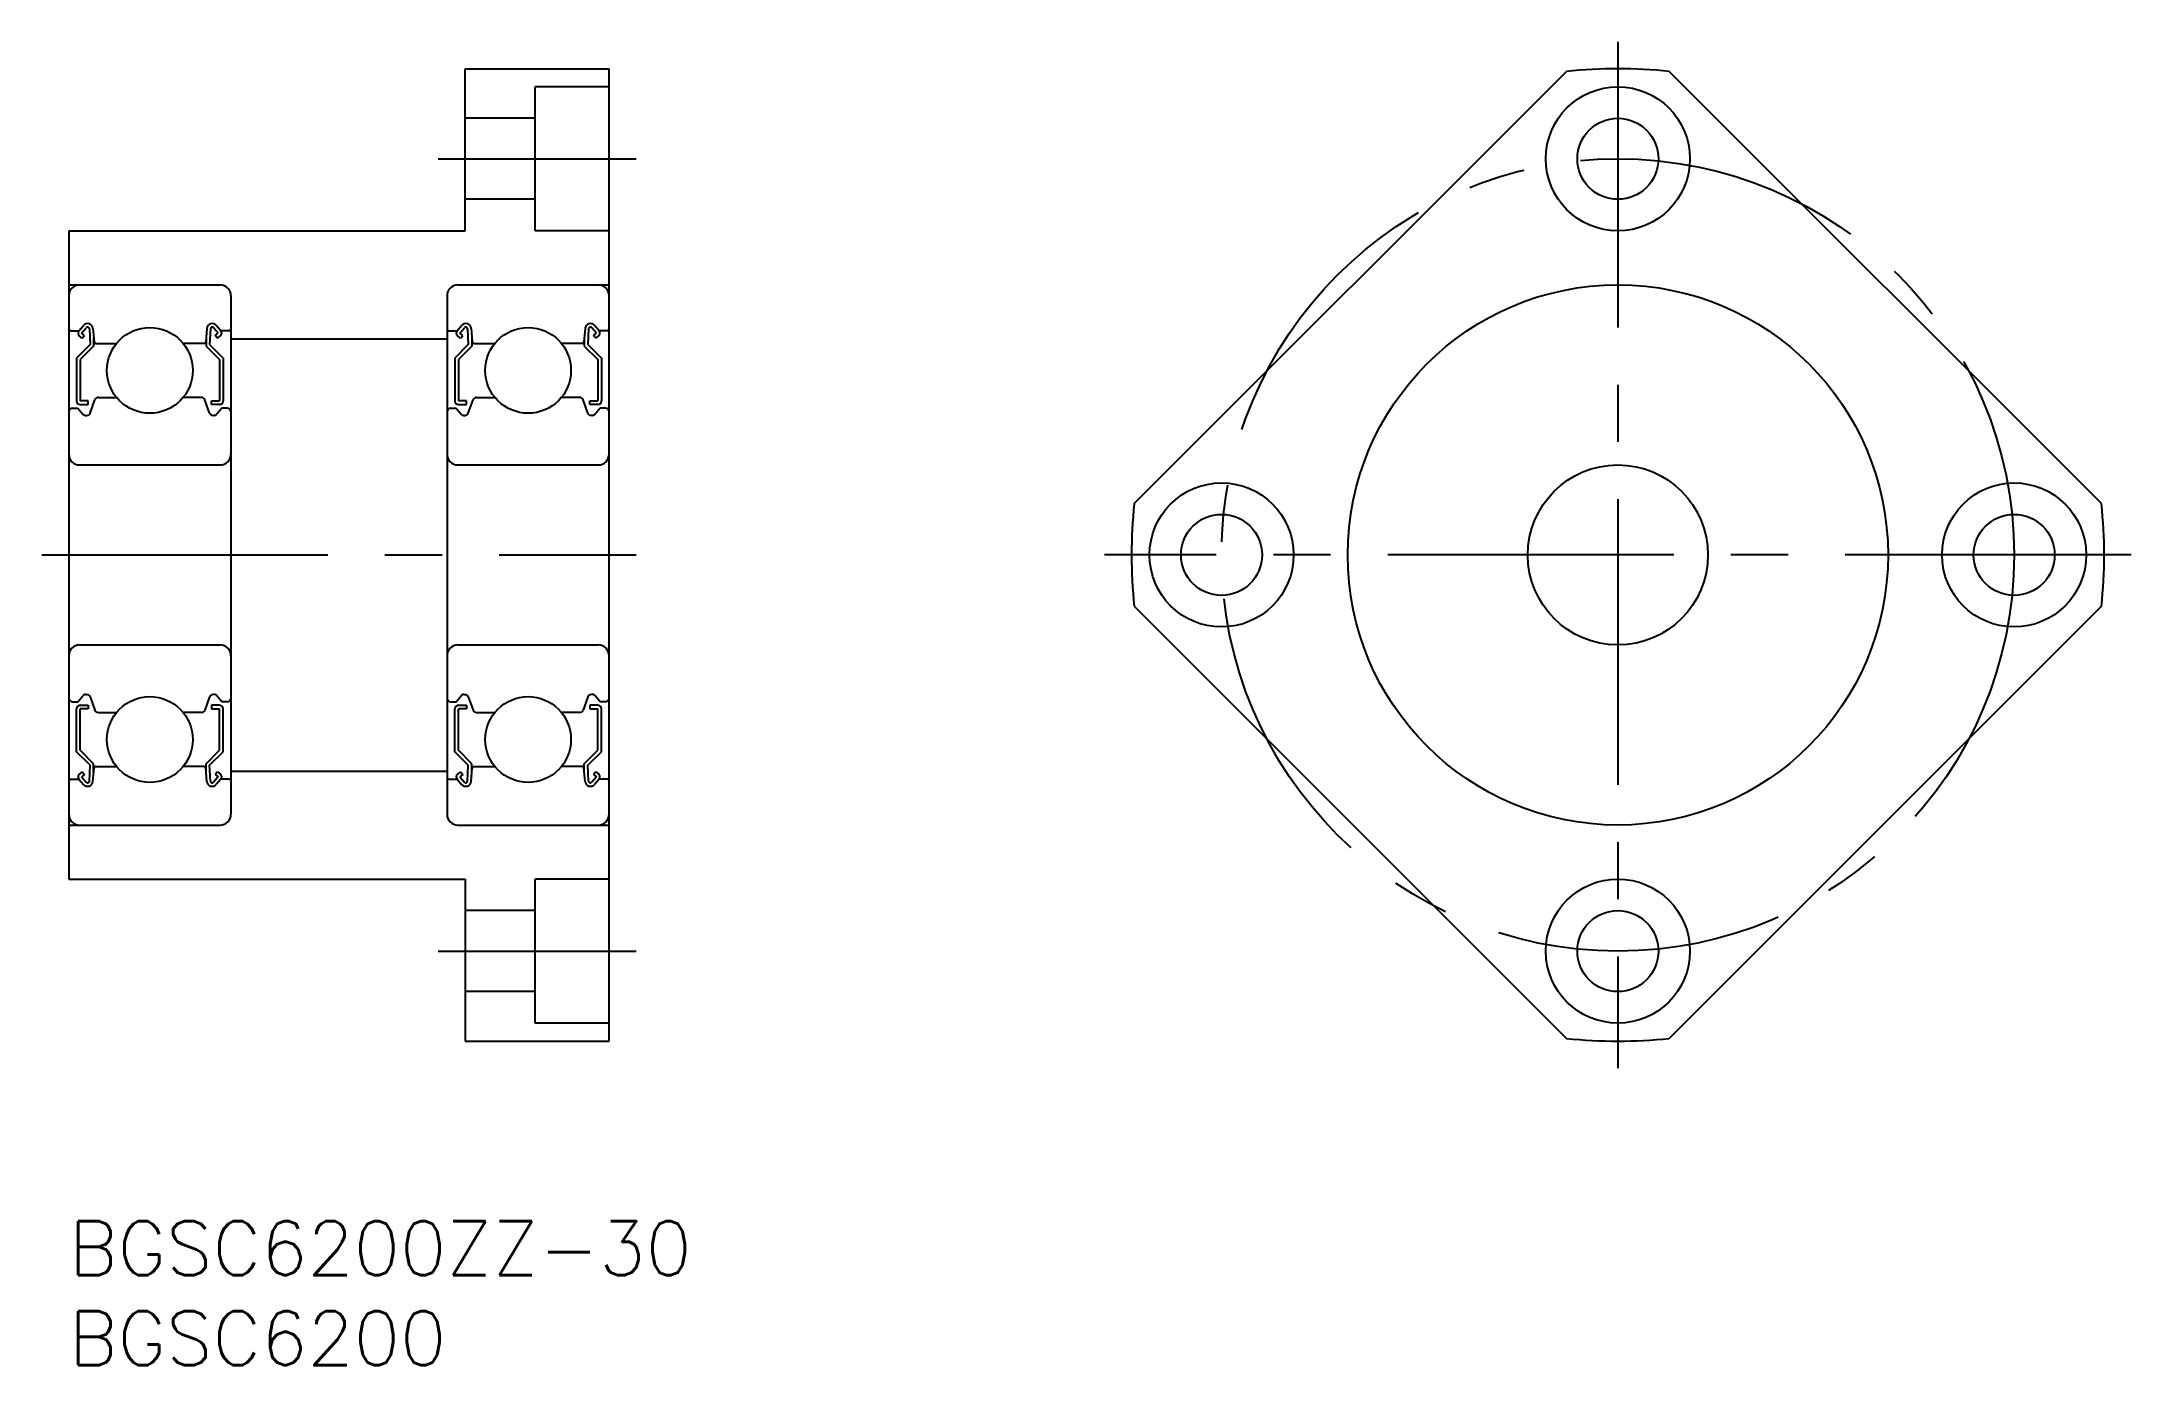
# Model space of a CAD drawing. Extents: x -2 to 114, y -8 to 65.
import ezdxf

# ---------------------------------------------------------------- set-up
doc = ezdxf.new("R2010")
doc.units = 0
doc.header["$LTSCALE"] = 0.5
doc.linetypes.add('CENTER', pattern=[50.8, 31.75, -6.35, 6.35, -6.35])
for name, color, linetype in [('MSM_CENTER', 1, 'CENTER'), ('MSM_CONTINUOUS', 7, 'CONTINUOUS'), ('MSM_PART_NUMBER', 7, 'CONTINUOUS')]:
    doc.layers.add(name, color=color, linetype=linetype)
doc.styles.get("Standard").update_dxf_attribs({"font": 'txt.shx', "height": 3, "bigfont": 'bigfont.shx'})

# ---------------------------------------------------------------- blocks, each defined once
blk = doc.blocks.new('*U1')
at = {"layer": 'MSM_PART_NUMBER'}
blk.add_text('BGSC6200ZZ-30', height=3, dxfattribs=at).set_placement((0, -3))
blk = doc.blocks.new('*U2')
at = {"layer": 'MSM_PART_NUMBER'}
blk.add_text('BGSC6200', height=3, dxfattribs=at).set_placement((0, -8))

msp = doc.modelspace()

# ---------------------------------------------------------------- linework, layer by layer
at = {"layer": 'MSM_CENTER'}
for p, q in [((86, 65.5), (86, 8.5)), ((20.5, 59), (31.5, 59)), ((-1.5, 37), (31.5, 37)), ((114.5, 37), (57.5, 37)), ((20.5, 15), (31.5, 15))]:
    msp.add_line(p, q, dxfattribs=at)
msp.add_circle((86, 37), 22, dxfattribs=at)
at = {"layer": 'MSM_CONTINUOUS'}
for p, q in [((22, 64), (30, 64)), ((22, 55), (22, 64)), ((30, 10), (30, 64)), ((59.15, 39.85), (83.15, 63.85)), ((112.85, 39.85), (88.85, 63.85)), ((30, 63), (25.9, 63)), ((25.9, 55), (25.9, 63)), ((25.9, 61.25), (22, 61.25)), ((25.9, 56.75), (22, 56.75)), ((0, 55), (0, 19)), ((0, 55), (22, 55)), ((30, 55), (25.9, 55)), ((0, 52), (8.4, 52)), ((9, 51.4), (9, 22.6)), ((21, 51.4), (21, 22.6)), ((21.6, 52), (30, 52)), ((0.1, 49.45), (0.56, 49.45)), ((0.56, 49.45), (0.81, 49.75)), ((0.74, 49.04), (0.58, 49.17)), ((0.71, 49.32), (0.96, 49.62)), ((0.87, 49.19), (0.71, 49.32)), ((0.74, 49.04), (0.87, 49.19)), ((1.14, 49.56), (1.18, 48.68)), ((1.34, 49.58), (1.4, 48.84)), ((1.38, 49.07), (1.38, 48.6)), ((1.5, 48.75), (2.65, 48.75)), ((7.5, 48.75), (6.35, 48.75)), ((7.66, 49.58), (7.6, 48.84)), ((7.62, 49.07), (7.62, 48.6)), ((7.86, 49.56), (7.82, 48.68)), ((8.29, 49.32), (8.04, 49.62)), ((8.13, 49.19), (8.29, 49.32)), ((8.26, 49.04), (8.13, 49.19)), ((8.44, 49.45), (8.19, 49.75)), ((8.26, 49.04), (8.42, 49.17)), ((8.9, 49.45), (8.44, 49.45)), ((9, 49), (21, 49)), ((21.1, 49.45), (21.56, 49.45)), ((21.56, 49.45), (21.81, 49.75)), ((21.74, 49.04), (21.58, 49.17)), ((21.71, 49.32), (21.96, 49.62)), ((21.87, 49.19), (21.71, 49.32)), ((21.74, 49.04), (21.87, 49.19)), ((22.14, 49.56), (22.18, 48.68)), ((22.34, 49.58), (22.4, 48.84)), ((22.38, 49.07), (22.38, 48.6)), ((22.5, 48.75), (23.65, 48.75)), ((28.5, 48.75), (27.35, 48.75)), ((28.66, 49.58), (28.6, 48.84)), ((28.62, 49.07), (28.62, 48.6)), ((28.86, 49.56), (28.82, 48.68)), ((29.29, 49.32), (29.04, 49.62)), ((29.13, 49.19), (29.29, 49.32)), ((29.26, 49.04), (29.13, 49.19)), ((29.44, 49.45), (29.19, 49.75)), ((29.26, 49.04), (29.42, 49.17)), ((29.9, 49.45), (29.44, 49.45)), ((1.18, 48.68), (0.43, 47.93)), ((0.43, 47.93), (0.43, 45.55)), ((1.38, 48.6), (0.63, 47.85)), ((0.63, 47.85), (0.63, 45.55)), ((7.62, 48.6), (8.37, 47.85)), ((7.82, 48.68), (8.57, 47.93)), ((8.37, 47.85), (8.37, 45.55)), ((8.57, 47.93), (8.57, 45.55)), ((22.18, 48.68), (21.43, 47.93)), ((21.43, 47.93), (21.43, 45.55)), ((22.38, 48.6), (21.63, 47.85)), ((21.63, 47.85), (21.63, 45.55)), ((28.62, 48.6), (29.37, 47.85)), ((28.82, 48.68), (29.57, 47.93)), ((29.37, 47.85), (29.37, 45.55)), ((29.57, 47.93), (29.57, 45.55)), ((1.08, 45.55), (0.63, 45.55)), ((0.63, 45.35), (1.08, 45.35)), ((1.08, 45.35), (1.08, 45.55)), ((1.18, 44.88), (1.45, 45.62)), ((1.64, 45.75), (2.65, 45.75)), ((7.36, 45.75), (6.35, 45.75)), ((7.82, 44.88), (7.55, 45.62)), ((7.92, 45.55), (8.37, 45.55)), ((7.92, 45.35), (7.92, 45.55)), ((8.37, 45.35), (7.92, 45.35)), ((22.08, 45.55), (21.63, 45.55)), ((21.63, 45.35), (22.08, 45.35)), ((22.08, 45.35), (22.08, 45.55)), ((22.18, 44.88), (22.45, 45.62)), ((22.64, 45.75), (23.65, 45.75)), ((28.36, 45.75), (27.35, 45.75)), ((28.82, 44.88), (28.55, 45.62)), ((28.92, 45.55), (29.37, 45.55)), ((28.92, 45.35), (28.92, 45.55)), ((29.37, 45.35), (28.92, 45.35)), ((0.2, 45.15), (0.5, 45.15)), ((0.5, 45.15), (0.78, 44.82)), ((0.93, 44.75), (0.99, 44.75)), ((8.07, 44.75), (8.01, 44.75)), ((8.5, 45.15), (8.22, 44.82)), ((8.8, 45.15), (8.5, 45.15)), ((21.2, 45.15), (21.5, 45.15)), ((21.5, 45.15), (21.78, 44.82)), ((21.93, 44.75), (21.99, 44.75)), ((29.07, 44.75), (29.01, 44.75)), ((29.5, 45.15), (29.22, 44.82)), ((29.8, 45.15), (29.5, 45.15)), ((0.6, 42), (8.4, 42)), ((21.6, 42), (29.4, 42)), ((59.15, 34.15), (83.15, 10.15)), ((112.85, 34.15), (88.85, 10.15)), ((0.6, 32), (8.4, 32)), ((21.6, 32), (29.4, 32)), ((0.5, 28.85), (0.78, 29.18)), ((0.93, 29.25), (0.99, 29.25)), ((1.18, 29.12), (1.45, 28.38)), ((7.82, 29.12), (7.55, 28.38)), ((8.07, 29.25), (8.01, 29.25)), ((8.5, 28.85), (8.22, 29.18)), ((21.5, 28.85), (21.78, 29.18)), ((21.93, 29.25), (21.99, 29.25)), ((22.18, 29.12), (22.45, 28.38)), ((28.82, 29.12), (28.55, 28.38)), ((29.07, 29.25), (29.01, 29.25)), ((29.5, 28.85), (29.22, 29.18)), ((0.2, 28.85), (0.5, 28.85)), ((0.43, 26.07), (0.43, 28.45)), ((0.63, 28.65), (1.08, 28.65)), ((1.08, 28.45), (0.63, 28.45)), ((0.63, 26.15), (0.63, 28.45)), ((1.08, 28.65), (1.08, 28.45)), ((1.64, 28.25), (2.65, 28.25)), ((7.36, 28.25), (6.35, 28.25)), ((8.37, 28.65), (7.92, 28.65)), ((7.92, 28.65), (7.92, 28.45)), ((7.92, 28.45), (8.37, 28.45)), ((8.37, 26.15), (8.37, 28.45)), ((8.8, 28.85), (8.5, 28.85)), ((8.57, 26.07), (8.57, 28.45)), ((21.2, 28.85), (21.5, 28.85)), ((21.43, 26.07), (21.43, 28.45)), ((21.63, 28.65), (22.08, 28.65)), ((22.08, 28.45), (21.63, 28.45)), ((21.63, 26.15), (21.63, 28.45)), ((22.08, 28.65), (22.08, 28.45)), ((22.64, 28.25), (23.65, 28.25)), ((28.36, 28.25), (27.35, 28.25)), ((29.37, 28.65), (28.92, 28.65)), ((28.92, 28.65), (28.92, 28.45)), ((28.92, 28.45), (29.37, 28.45)), ((29.37, 26.15), (29.37, 28.45)), ((29.8, 28.85), (29.5, 28.85)), ((29.57, 26.07), (29.57, 28.45)), ((1.18, 25.32), (0.43, 26.07)), ((1.38, 25.4), (0.63, 26.15)), ((7.62, 25.4), (8.37, 26.15)), ((7.82, 25.32), (8.57, 26.07)), ((22.18, 25.32), (21.43, 26.07)), ((22.38, 25.4), (21.63, 26.15)), ((28.62, 25.4), (29.37, 26.15)), ((28.82, 25.32), (29.57, 26.07)), ((0.1, 24.55), (0.56, 24.55)), ((0.56, 24.55), (0.81, 24.25)), ((0.74, 24.96), (0.58, 24.83)), ((0.87, 24.81), (0.71, 24.68)), ((0.71, 24.68), (0.96, 24.38)), ((0.74, 24.96), (0.87, 24.81)), ((1.14, 24.44), (1.18, 25.32)), ((1.34, 24.42), (1.4, 25.16)), ((1.38, 24.93), (1.38, 25.4)), ((1.5, 25.25), (2.65, 25.25)), ((7.5, 25.25), (6.35, 25.25)), ((7.66, 24.42), (7.6, 25.16)), ((7.62, 24.93), (7.62, 25.4)), ((7.86, 24.44), (7.82, 25.32)), ((8.29, 24.68), (8.04, 24.38)), ((8.26, 24.96), (8.13, 24.81)), ((8.13, 24.81), (8.29, 24.68)), ((8.44, 24.55), (8.19, 24.25)), ((8.26, 24.96), (8.42, 24.83)), ((8.9, 24.55), (8.44, 24.55)), ((9, 25), (21, 25)), ((21.1, 24.55), (21.56, 24.55)), ((21.56, 24.55), (21.81, 24.25)), ((21.74, 24.96), (21.58, 24.83)), ((21.87, 24.81), (21.71, 24.68)), ((21.71, 24.68), (21.96, 24.38)), ((21.74, 24.96), (21.87, 24.81)), ((22.14, 24.44), (22.18, 25.32)), ((22.34, 24.42), (22.4, 25.16)), ((22.38, 24.93), (22.38, 25.4)), ((22.5, 25.25), (23.65, 25.25)), ((28.5, 25.25), (27.35, 25.25)), ((28.66, 24.42), (28.6, 25.16)), ((28.62, 24.93), (28.62, 25.4)), ((28.86, 24.44), (28.82, 25.32)), ((29.29, 24.68), (29.04, 24.38)), ((29.26, 24.96), (29.13, 24.81)), ((29.13, 24.81), (29.29, 24.68)), ((29.44, 24.55), (29.19, 24.25)), ((29.26, 24.96), (29.42, 24.83)), ((29.9, 24.55), (29.44, 24.55)), ((0, 22), (8.4, 22)), ((21.6, 22), (30, 22)), ((0, 19), (22, 19)), ((22, 19), (22, 10)), ((30, 19), (25.9, 19)), ((25.9, 11), (25.9, 19)), ((25.9, 17.25), (22, 17.25)), ((25.9, 12.75), (22, 12.75)), ((30, 11), (25.9, 11)), ((22, 10), (30, 10))]:
    msp.add_line(p, q, dxfattribs=at)
for centre, radius in [((86, 59), 4), ((86, 59), 2.25), ((86, 37), 15), ((4.5, 47.25), 2.38), ((25.5, 47.25), 2.38), ((86, 37), 5), ((64, 37), 4), ((108, 37), 4), ((64, 37), 2.25), ((108, 37), 2.25), ((4.5, 26.75), 2.38), ((25.5, 26.75), 2.38), ((86, 15), 4), ((86, 15), 2.25)]:
    msp.add_circle(centre, radius, dxfattribs=at)
for centre, radius, start, end in [((86, 37), 27, 83.9424, 96.0576), ((0.6, 51.4), 0.6, 90, 180), ((8.4, 51.4), 0.6, 0, 90), ((21.6, 51.4), 0.6, 90, 180), ((29.4, 51.4), 0.6, 0, 90), ((0.1, 49.55), 0.1, 180, 270), ((0.71, 49.32), 0.2, 140.0029, 230.087), ((1.04, 49.55), 0.3, 4.9968, 140.0029), ((1.04, 49.56), 0.1, 2.8198, 140.0022), ((1.5, 48.85), 0.1, 184.9968, 269.9995), ((7.5, 48.85), 0.1, 270.0005, 355.0032), ((7.96, 49.55), 0.3, 39.9971, 175.0032), ((7.96, 49.56), 0.1, 39.9978, 177.1802), ((8.29, 49.32), 0.2, 309.913, 39.9971), ((8.9, 49.55), 0.1, 270, 0), ((21.1, 49.55), 0.1, 180, 270), ((21.71, 49.32), 0.2, 140.0029, 230.087), ((22.04, 49.55), 0.3, 4.9968, 140.0029), ((22.04, 49.56), 0.1, 2.8198, 140.0022), ((22.5, 48.85), 0.1, 184.9968, 269.9995), ((28.5, 48.85), 0.1, 270.0005, 355.0032), ((28.96, 49.55), 0.3, 39.9971, 175.0032), ((28.96, 49.56), 0.1, 39.9978, 177.1802), ((29.29, 49.32), 0.2, 309.913, 39.9971), ((29.9, 49.55), 0.1, 270, 0), ((0.63, 45.55), 0.2, 180, 270), ((1.64, 45.55), 0.2, 90, 159.9914), ((7.36, 45.55), 0.2, 20.0086, 90), ((8.37, 45.55), 0.2, 270, 0), ((21.63, 45.55), 0.2, 180, 270), ((22.64, 45.55), 0.2, 90, 159.9914), ((28.36, 45.55), 0.2, 20.0086, 90), ((29.37, 45.55), 0.2, 270, 0), ((0.2, 44.95), 0.2, 90, 180), ((0.93, 44.95), 0.2, 219.995, 270), ((0.99, 44.95), 0.2, 270, 339.9914), ((8.01, 44.95), 0.2, 200.0086, 270), ((8.07, 44.95), 0.2, 270, 320.005), ((8.8, 44.95), 0.2, 0, 90), ((21.2, 44.95), 0.2, 90, 180), ((21.93, 44.95), 0.2, 219.995, 270), ((21.99, 44.95), 0.2, 270, 339.9914), ((29.01, 44.95), 0.2, 200.0086, 270), ((29.07, 44.95), 0.2, 270, 320.005), ((29.8, 44.95), 0.2, 0, 90), ((0.6, 42.6), 0.6, 180, 270), ((8.4, 42.6), 0.6, 270, 0), ((21.6, 42.6), 0.6, 180, 270), ((29.4, 42.6), 0.6, 270, 0), ((86, 37), 27, 173.9424, 186.0576), ((86, 37), 27, 353.9424, 6.0576), ((0.6, 31.4), 0.6, 90, 180), ((8.4, 31.4), 0.6, 0, 90), ((21.6, 31.4), 0.6, 90, 180), ((29.4, 31.4), 0.6, 0, 90), ((0.2, 29.05), 0.2, 180, 270), ((0.93, 29.05), 0.2, 90, 140.005), ((0.99, 29.05), 0.2, 20.0086, 90), ((8.01, 29.05), 0.2, 90, 159.9914), ((8.07, 29.05), 0.2, 39.995, 90), ((8.8, 29.05), 0.2, 270, 0), ((21.2, 29.05), 0.2, 180, 270), ((21.93, 29.05), 0.2, 90, 140.005), ((21.99, 29.05), 0.2, 20.0086, 90), ((29.01, 29.05), 0.2, 90, 159.9914), ((29.07, 29.05), 0.2, 39.995, 90), ((29.8, 29.05), 0.2, 270, 0), ((0.63, 28.45), 0.2, 90, 180), ((1.64, 28.45), 0.2, 200.0086, 270), ((7.36, 28.45), 0.2, 270, 339.9914), ((8.37, 28.45), 0.2, 0, 90), ((21.63, 28.45), 0.2, 90, 180), ((22.64, 28.45), 0.2, 200.0086, 270), ((28.36, 28.45), 0.2, 270, 339.9914), ((29.37, 28.45), 0.2, 0, 90), ((0.1, 24.45), 0.1, 90, 180), ((0.71, 24.68), 0.2, 129.913, 219.9971), ((1.04, 24.45), 0.3, 219.9971, 355.0032), ((1.04, 24.44), 0.1, 219.9978, 357.1802), ((1.5, 25.15), 0.1, 90.0005, 175.0032), ((7.5, 25.15), 0.1, 4.9968, 89.9995), ((7.96, 24.45), 0.3, 184.9968, 320.0029), ((7.96, 24.44), 0.1, 182.8198, 320.0022), ((8.29, 24.68), 0.2, 320.0029, 50.087), ((8.9, 24.45), 0.1, 0, 90), ((21.1, 24.45), 0.1, 90, 180), ((21.71, 24.68), 0.2, 129.913, 219.9971), ((22.04, 24.45), 0.3, 219.9971, 355.0032), ((22.04, 24.44), 0.1, 219.9978, 357.1802), ((22.5, 25.15), 0.1, 90.0005, 175.0032), ((28.5, 25.15), 0.1, 4.9968, 89.9995), ((28.96, 24.45), 0.3, 184.9968, 320.0029), ((28.96, 24.44), 0.1, 182.8198, 320.0022), ((29.29, 24.68), 0.2, 320.0029, 50.087), ((29.9, 24.45), 0.1, 0, 90), ((0.6, 22.6), 0.6, 180, 270), ((8.4, 22.6), 0.6, 270, 0), ((21.6, 22.6), 0.6, 180, 270), ((29.4, 22.6), 0.6, 270, 0), ((86, 37), 27, 263.9424, 276.0576)]:
    msp.add_arc(centre, radius, start, end, dxfattribs=at)

# ---------------------------------------------------------------- block references
for name in ['*U1', '*U2']:
    msp.add_blockref(name, (0, 0), dxfattribs=at)

doc.saveas('drawing.dxf')
